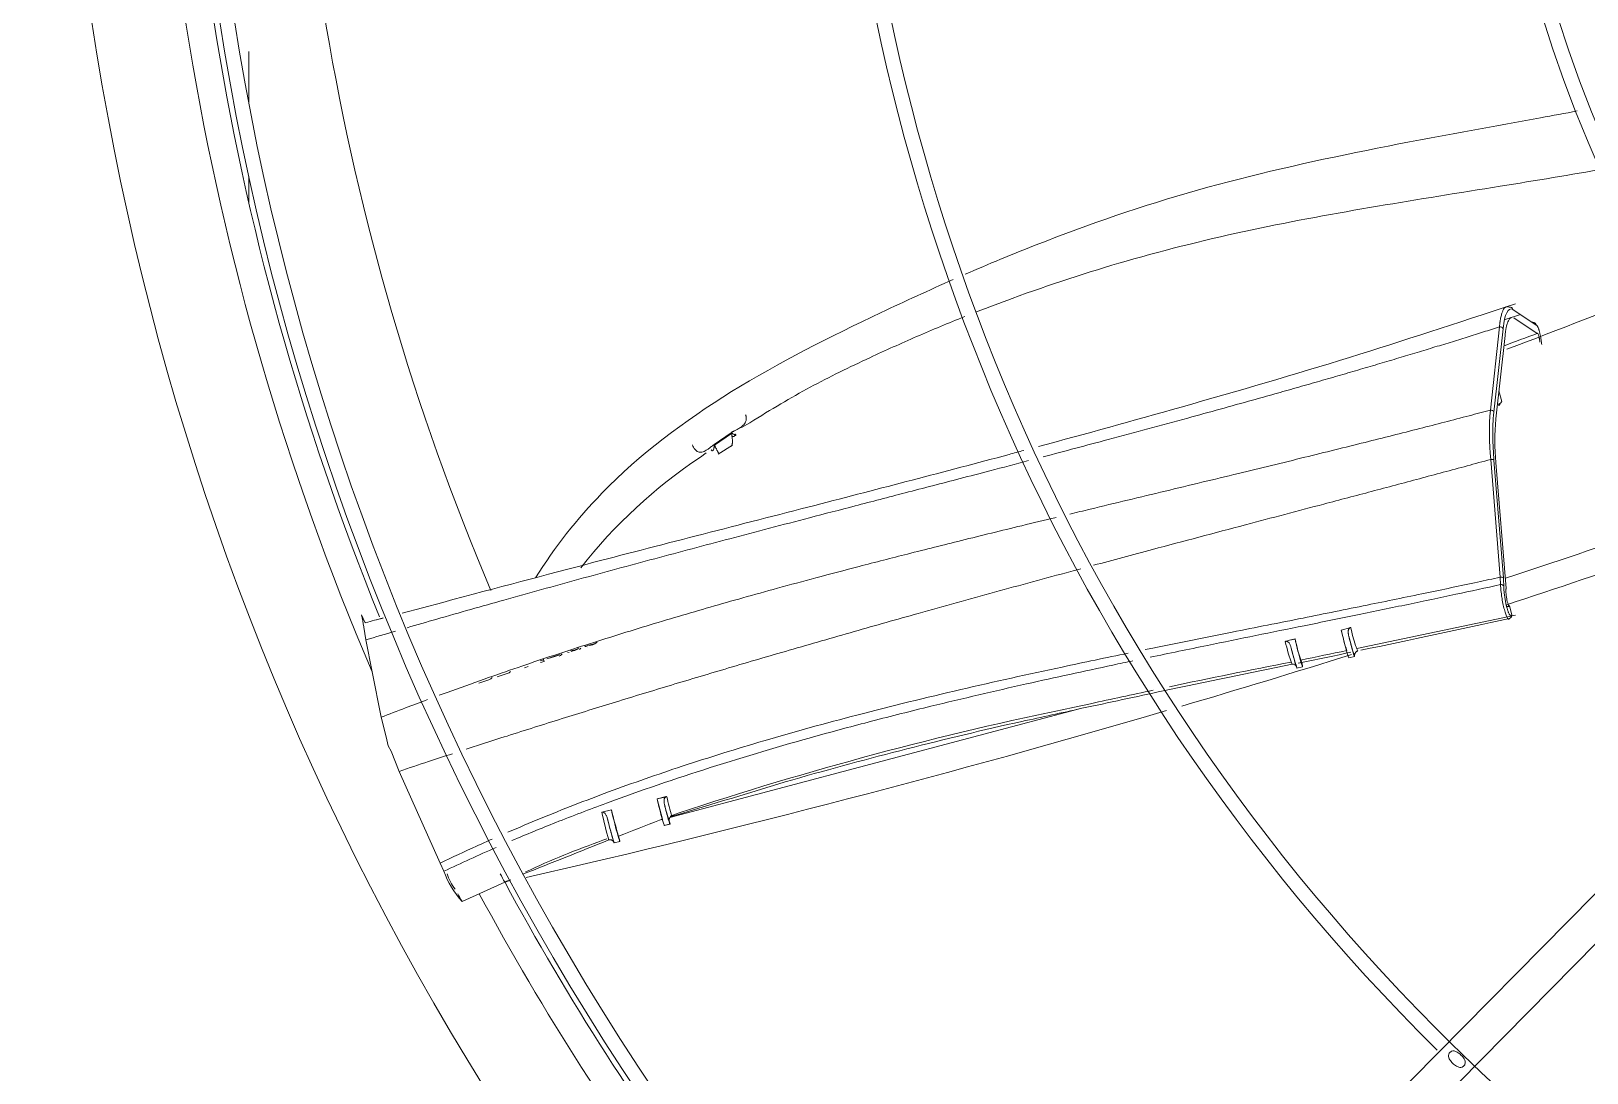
# Model space of a CAD drawing. Header units: millimetres. Extents: x 113490 to 142599, y -20467 to 115.
# Drawn here: x 134386.7 to 134651.5, y -10538.9 to -10361.6 of the extents above; entities that cross this region are included whole.
import ezdxf

# ---------------------------------------------------------------- set-up
doc = ezdxf.new("R2010")
doc.units = ezdxf.units.MM
doc.layers.add('DV3_0', color=7, linetype='Continuous')

msp = doc.modelspace()

# ---------------------------------------------------------------- linework, layer by layer
at = {"layer": 'DV3_0', "color": 7, "linetype": 'Continuous', "lineweight": 15}
for p, q in [((134855.2, -10303.23), (134521.6, -10641.53)), ((134522.45, -10649.21), (134860.11, -10306.79)), ((134423.75, -10373.84), (134423.75, -10365.07)), ((134423.75, -10390.9), (134423.75, -10386.32)), ((134640.13, -10409.84), (134637.54, -10410.67)), ((134638.85, -10408.98), (134642.64, -10411.54)), ((134642.97, -10413.07), (134639.04, -10410.39)), ((134637.54, -10413.4), (134635.96, -10427.62)), ((134642.45, -10411.22), (134642.45, -10411.22)), ((134636.98, -10424.66), (134636.49, -10422.83)), ((134507.59, -10429.06), (134508.98, -10428.25)), ((134505.82, -10429.95), (134502.93, -10431.95)), ((134502.93, -10431.95), (134503, -10432.09)), ((134503.63, -10433.58), (134506.05, -10432.1)), ((134500.6, -10434.13), (134501.57, -10433.37)), ((134635.98, -10435.04), (134637.7, -10456.45)), ((134442.88, -10460.96), (134443.52, -10462.29)), ((134456.72, -10458.82), (134449.81, -10460.64)), ((134612.29, -10466.66), (134639.31, -10460.98)), ((134638.67, -10460.96), (134638.3, -10459.37)), ((134443.33, -10463.02), (134443.62, -10465.21)), ((134443.62, -10462.27), (134443.52, -10462.29)), ((134446.59, -10461.49), (134445.4, -10461.81)), ((134609.66, -10463.53), (134611.28, -10463.08)), ((134443.62, -10465.21), (134444.71, -10470.62)), ((134480.9, -10466.24), (134481, -10466.35)), ((134481, -10466.35), (134481.32, -10466.4)), ((134481.41, -10466.19), (134481.24, -10466.13)), ((134481.55, -10466.12), (134481.28, -10466.14)), ((134482.05, -10466), (134481.55, -10466.12)), ((134482, -10466.11), (134481.64, -10466.19)), ((134482.28, -10466.03), (134482, -10466.11)), ((134482.32, -10465.91), (134482.05, -10466)), ((134482.61, -10465.88), (134482.28, -10466.03)), ((134482.73, -10465.75), (134482.32, -10465.91)), ((134482.8, -10465.75), (134482.61, -10465.88)), ((134482.99, -10465.59), (134482.73, -10465.75)), ((134600.13, -10465.47), (134600.82, -10465.28)), ((134600.82, -10465.28), (134601.79, -10465.04)), ((134601.8, -10465.09), (134600.82, -10465.28)), ((134601.8, -10465.09), (134601.79, -10465.04)), ((134473.91, -10468.6), (134473.29, -10468.8)), ((134473.36, -10469.06), (134473.98, -10468.86)), ((134473.98, -10468.86), (134473.85, -10468.4)), ((134476.13, -10467.88), (134474.47, -10468.42)), ((134476.14, -10467.93), (134474.89, -10468.34)), ((134476.47, -10467.73), (134476.13, -10467.88)), ((134476.41, -10467.81), (134476.14, -10467.93)), ((134476.6, -10467.67), (134476.41, -10467.81)), ((134476.54, -10467.99), (134476.8, -10467.84)), ((134476.8, -10467.84), (134477.04, -10467.61)), ((134477.94, -10467.32), (134478.26, -10467.37)), ((134478.98, -10466.97), (134478.49, -10467.09)), ((134478.94, -10467.08), (134478.58, -10467.16)), ((134479.21, -10466.99), (134478.94, -10467.08)), ((134479.26, -10466.88), (134478.98, -10466.97)), ((134479.55, -10466.85), (134479.21, -10466.99)), ((134479.67, -10466.71), (134479.26, -10466.88)), ((134479.74, -10466.71), (134479.55, -10466.85)), ((134479.85, -10466.57), (134479.74, -10466.71)), ((134480, -10466.82), (134480.24, -10466.59)), ((134610.93, -10468.26), (134611.9, -10468.01)), ((134444.71, -10470.62), (134446.23, -10478.36)), ((134464.55, -10471.99), (134464.89, -10471.83)), ((134464.89, -10471.83), (134465.14, -10471.63)), ((134466.01, -10471.5), (134467.67, -10470.94)), ((134467.67, -10470.94), (134468.01, -10470.79)), ((134468.01, -10470.79), (134468.25, -10470.59)), ((134470.65, -10469.95), (134471.27, -10469.74)), ((134602.09, -10470.02), (134603.06, -10469.78)), ((134462.89, -10472.55), (134464.55, -10471.99)), ((134565.48, -10476.85), (134495.36, -10495.45)), ((134564.26, -10476.66), (134566.99, -10476.07)), ((134446.23, -10478.36), (134447.13, -10481.7)), ((134447.13, -10481.7), (134447.46, -10483.25)), ((134447.46, -10483.25), (134447.97, -10484.15)), ((134447.97, -10484.15), (134449.34, -10487.58)), ((134449.34, -10487.58), (134456.31, -10503.2)), ((134493.21, -10492.27), (134494.74, -10491.88)), ((134493.21, -10492.27), (134494.86, -10491.89)), ((134483.79, -10494.51), (134485.44, -10494.14)), ((134495.42, -10495.2), (134496.82, -10494.7)), ((134493.63, -10495.88), (134494.09, -10495.73)), ((134494.16, -10495.74), (134493.63, -10495.88)), ((134494.44, -10496.8), (134495.41, -10496.56)), ((134494.45, -10496.77), (134495.41, -10496.53)), ((134495.41, -10496.53), (134495.32, -10496.17)), ((134483.99, -10499.31), (134484.65, -10499.08)), ((134485.91, -10499.73), (134485.89, -10499.64)), ((134485.91, -10499.76), (134486.88, -10499.52)), ((134486.87, -10499.39), (134486.66, -10498.6)), ((134456.31, -10503.2), (134456.91, -10504.57)), ((134468.24, -10506.1), (134468.18, -10506.02)), ((134460.01, -10509.72), (134467.28, -10506.43))]:
    msp.add_line(p, q, dxfattribs=at)
at = {"layer": 'DV3_0', "color": 7, "linetype": 'Continuous', "lineweight": 20}
for p, q in [((134635.02, -10426.11), (134636.58, -10411.96)), ((134635.62, -10426.45), (134637.19, -10412.28)), ((134505.9, -10430.09), (134503, -10432.09)), ((134636.71, -10454.54), (134635.11, -10434.5)), ((134637.24, -10454.65), (134635.64, -10434.61)), ((134636.75, -10455.8), (134636.71, -10454.54)), ((134638.67, -10461), (134638.34, -10459.58))]:
    msp.add_line(p, q, dxfattribs=at)
at = {"layer": 'DV3_0', "color": 7, "linetype": 'Continuous', "lineweight": 15}
for centre, radius, start, end in [((134869.24, -10288.99), 477.5, 136.9802, 223.0198), ((134869.24, -10288.99), 456, 136.2282, 225.3442), ((134869.24, -10288.99), 453.5, 135.9912, 225.5589), ((134869.24, -10288.99), 346, 136.506, 225.3203), ((134869.24, -10288.99), 343.5, 135.6595, 225.6229), ((134869.24, -10288.99), 236, 136.9648, 225.2631), ((134869.24, -10288.99), 233.5, 136.5342, 225.7814), ((134869.24, -10288.99), 457, 175.6931, 202.1465), ((134333.11, -9598.83), 871.89, 290.45773, 292.33228), ((134297.74, -9495.14), 980.7, 290.2634, 290.61082), ((134675.03, -10431.21), 39.24, 174.7559, 185.6061), ((134495.32, -10436.47), 12.36, 31.0863, 31.8376), ((134548.21, -10506.14), 86.33, 123.4772, 141.9595), ((134869.24, -10288.99), 551.5, 195.4775, 254.5225), ((134038.22, -8630.77), 1919.9, 288.19223, 289.74418), ((134058.8, -8701.02), 1851.09, 288.22206, 289.91843), ((134638.18, -10461.07), 0.5, 330.9289, 12.9262), ((134633.4, -10458.93), 24.19, 190.9795, 199.6375), ((134627.1, -10460.62), 16.01, 188.8273, 200.2081), ((134222.02, -8580.69), 1926.37, 281.7096, 282.47942), ((134625.62, -10460.1), 26.05, 191.8874, 200.9495), ((134624.25, -10460.88), 22.84, 190.619, 201.0388), ((134904.75, -12015.93), 1576.47, 101.10452, 101.8727), ((134058.8, -8701.02), 1851.09, 286.43453, 287.3688), ((134222.02, -8580.69), 1926.37, 281.38636, 281.65762), ((134454.24, -9734.57), 748.94, 281.43776, 282.05045), ((134612.61, -10467.8), 0.682, 100.6555, 179.6082), ((134601.34, -10470.1), 0.775, 14.577, 74.918), ((134143, -8477.27), 2043.73, 281.93018, 282.32762), ((134904.75, -12015.93), 1576.47, 101.97651, 102.37149), ((134681.64, -11050.51), 585.73, 101.56002, 108.39319), ((134346.84, -9504.34), 996.79, 282.07121, 282.67051), ((134058.8, -8701.02), 1851.09, 282.86339, 286.35055), ((132661.22, -4404.5), 6361.01, 286.762242, 286.955844), ((134554.98, -10477.14), 63.6, 193.7672, 196.9844), ((134494.82, -10491.68), 0.217, 249.4082, 281.2988), ((134540.45, -10482.68), 57.87, 191.8004, 196.6527), ((134546.19, -10479.91), 62.39, 193.1783, 197.4298), ((134496.43, -10495.87), 1.15, 158.6355, 195.001), ((134496.01, -10496.18), 0.98, 106.1831, 132.1162), ((134534.06, -10483.98), 50.66, 193.4884, 198.1214), ((134830.63, -11367.16), 934.19, 111.14595, 111.60499), ((133360.24, -7694.95), 3021.46, 291.55519, 291.85481), ((134536.17, -10645.99), 155.68, 109.5835, 114.8149), ((134472.43, -10498.72), 16.59, 200.6412, 221.5271), ((134467.11, -10501.73), 10.18, 198.7545, 215.5358), ((134869.24, -10288.99), 464.96, 208.158, 208.3412), ((134869.24, -10288.99), 457, 208.4079, 225.4011), ((134869.24, -10288.99), 343.5, 225.9212, 315.6512), ((134869.24, -10288.99), 343.5, 225.6229, 225.9212)]:
    msp.add_arc(centre, radius, start, end, dxfattribs=at)
at = {"layer": 'DV3_0', "color": 7, "linetype": 'Continuous', "lineweight": 20}
for centre, radius, start, end in [((134869.24, -10288.99), 461.75, 175.5375, 203.1631), ((134860.56, -10289.32), 429.63, 176.1966, 202.9452), ((134680.26, -10429.81), 45.39, 175.3182, 185.9265), ((134617.38, -10456.28), 19.93, 0.7189, 4.7029), ((134648.95, -10455.44), 39.1, 193.4878, 198.6422), ((134627.1, -10460.62), 16.01, 200.2081, 203.8309), ((134634.8, -10458.61), 34.61, 193.3187, 199.0477), ((135511.95, -14954.12), 4576.28, 101.47805, 101.75882), ((134705.85, -11152.32), 689.87, 102.60617, 105.9473), ((134550.62, -10479.05), 57.22, 192.9705, 196.4331), ((134535.93, -10482.88), 42.73, 194.0223, 198.1249), ((134867.82, -10290.4), 455.08, 208.1401, 208.34), ((134869.24, -10288.99), 461.75, 208.3699, 225.4011)]:
    msp.add_arc(centre, radius, start, end, dxfattribs=at)
for centre, major_axis, ratio, start_param, end_param in [((134640.94, -10425.51), (2.47, -16.6), 0.179754, 3.019318, 3.763452), ((134638.37, -10409.06), (-0.218, -0.45), 0.976139, 2.165143, 3.931409), ((134636.71, -10412.35), (-0.498, 0.049), 0.805706, 3.450205, 5.061922), ((134642.02, -10406.26), (0.83, -5.36), 0.179908, -0.200081, -0.039458), ((134635.13, -10426.52), (-0.496, 0.063), 0.833159, 3.472934, 5.046604), ((134636.76, -10454.72), (-0.498, -0.04), 0.37387, 3.336805, 4.768335), ((134636.82, -10456.11), (-0.5, -0.005), 0.617283, 3.372309, 4.844377), ((134638.18, -10461.07), (-0.437, 0.243), 0.958352, 3.141576, 3.823082), ((134638.18, -10461.07), (-0.487, -0.112), 0.366919, 2.946969, 3.140847), ((134601.44, -10470.03), (0.698, 0.05), 0.984426, 1.359553, 1.70257)]:
    msp.add_ellipse(centre, major_axis=major_axis, ratio=ratio, start_param=start_param, end_param=end_param, dxfattribs=at)
at = {"layer": 'DV3_0', "color": 7, "linetype": 'Continuous', "lineweight": 15}
for centre, major_axis, ratio, start_param, end_param in [((134642.16, -10411.62), (-0.319, -0.385), 0.964026, 2.39814, 4.055708), ((133357.16, -10939.67), (1052.8, 567.59), 0.529579, -0.151955, -0.148725), ((134610.19, -10465.35), (-0.74, 2.91), 0.031385, 0.886622, 3.141596), ((134638.18, -10461.07), (-0.437, 0.243), 0.958352, 2.27676, 3.141576), ((134602.32, -10466.87), (-0.74, 2.91), 0.031385, 0.880663, 3.86689), ((134611.16, -10465.11), (-0.74, 2.91), 0.031385, 1.37262, 3.36681), ((134601.36, -10467.12), (-0.74, 2.91), 0.031385, 1.377637, 3.141593), ((134493.7, -10493.89), (-0.74, 2.91), 0.031385, 0.97146, 3.141593), ((134486.07, -10496.32), (-0.81, 3.2), 0.031385, 0.813261, 3.41258), ((134494.67, -10493.65), (-0.74, 2.91), 0.031385, 1.418641, 3.277547), ((134485.1, -10496.56), (-0.81, 3.2), 0.031385, 1.319686, 3.141593)]:
    msp.add_ellipse(centre, major_axis=major_axis, ratio=ratio, start_param=start_param, end_param=end_param, dxfattribs=at)
for points, knots in [([(134649.81, -10375.21), (134647.72, -10375.6), (134645.64, -10375.98), (134633.59, -10378.17), (134623.71, -10379.94), (134604.18, -10383.88), (134594.56, -10386.04), (134575.8, -10391.32), (134566.68, -10394.47), (134553.67, -10399.59), (134549.63, -10401.26), (134545.63, -10403)], [0.0988758, 0.0988758, 0.0988758, 0.0988758, 0.125, 0.125, 0.25, 0.25, 0.375, 0.375, 0.5, 0.5, 0.5569003, 0.5569003, 0.5569003, 0.5569003]), ([(134547.56, -10409.41), (134549.58, -10408.62), (134557.98, -10405.44), (134573.51, -10400.34), (134594.31, -10395.23), (134615.65, -10391.37), (134635.6, -10388.2), (134648.74, -10386.07), (134654.58, -10385.01)], [0.2428611, 0.2428611, 0.2428611, 0.2428611, 0.2795611, 0.3948142, 0.5195556, 0.6421753, 0.7617357, 0.8637565, 0.8637565, 0.8637565, 0.8637565]), ([(134543.59, -10403.9), (134539.48, -10405.71), (134535.4, -10407.58), (134522.63, -10413.63), (134513.98, -10417.98), (134497.82, -10427.96), (134490.3, -10433.6), (134479.6, -10444.6), (134475.8, -10449.37), (134472.54, -10454.66)], [0.5665409, 0.5665409, 0.5665409, 0.5665409, 0.625, 0.625, 0.75, 0.75, 0.875, 0.875, 0.9567536, 0.9567536, 0.9567536, 0.9567536]), ([(134639.28, -10408.01), (134628.96, -10411.42), (134611.49, -10417.17), (134583.86, -10425.26), (134566.2, -10430.13), (134558.12, -10432.31)], [0, 0, 0, 0, 0.1564497, 0.3139341, 0.4468591, 0.4468591, 0.4468591, 0.4468591]), ([(134508.98, -10428.25), (134512.72, -10425.96), (134518.86, -10422.23), (134528.65, -10417.5), (134537.4, -10413.55), (134542.81, -10411.3), (134545.56, -10410.2)], [0, 0, 0, 0, 0.0674341, 0.1313492, 0.1805317, 0.2307038, 0.2307038, 0.2307038, 0.2307038]), ([(134638.58, -10410.36), (134638.56, -10410.37), (134638.47, -10410.41), (134638.3, -10410.55), (134638.1, -10410.86), (134637.92, -10411.31), (134637.79, -10411.75), (134637.71, -10412.16), (134637.65, -10412.47), (134637.59, -10412.89), (134637.56, -10413.22), (134637.54, -10413.4)], [0.2206589, 0.2206589, 0.2206589, 0.2206589, 0.2457421, 0.3663177, 0.4945423, 0.6134411, 0.7461812, 0.7911285, 0.8485935, 0.918337, 1, 1, 1, 1]), ([(134637.7, -10408.55), (134637.72, -10408.54), (134637.8, -10408.51), (134637.92, -10408.5), (134638.06, -10408.52), (134638.16, -10408.57), (134638.21, -10408.59)], [0.7789943, 0.7789943, 0.7789943, 0.7789943, 0.8174029, 0.8795263, 0.9404048, 1, 1, 1, 1]), ([(134642.81, -10411.62), (134642.83, -10411.63), (134642.88, -10411.64), (134642.95, -10411.7), (134643.02, -10411.8), (134643.08, -10411.92), (134643.15, -10412.06), (134643.21, -10412.2), (134643.26, -10412.35), (134643.3, -10412.5), (134643.35, -10412.64), (134643.39, -10412.78), (134643.43, -10412.94), (134643.47, -10413.13), (134643.52, -10413.34), (134643.57, -10413.59), (134643.61, -10413.85), (134643.66, -10414.12), (134643.7, -10414.38), (134643.73, -10414.66), (134643.75, -10414.84), (134643.76, -10414.94)], [0, 0, 0, 0, 0.070656, 0.138985, 0.205034, 0.267514, 0.324952, 0.376491, 0.422024, 0.462559, 0.49991, 0.536192, 0.5739, 0.615856, 0.664062, 0.718193, 0.775155, 0.831278, 0.884322, 0.938551, 1, 1, 1, 1]), ([(134643.45, -10414.52), (134643.44, -10414.47), (134643.43, -10414.37), (134643.41, -10414.23), (134643.39, -10414.08), (134643.37, -10413.95), (134643.34, -10413.77), (134643.29, -10413.57), (134643.23, -10413.35), (134643.18, -10413.22), (134643.13, -10413.13), (134643.1, -10413.08), (134643.06, -10413.05), (134643.03, -10413.03), (134643, -10413.04), (134642.98, -10413.06), (134642.97, -10413.07)], [0, 0, 0, 0, 0.061484, 0.120759, 0.17791, 0.233099, 0.286578, 0.387652, 0.494958, 0.599985, 0.656741, 0.717347, 0.789284, 0.851454, 0.928238, 1, 1, 1, 1]), ([(134636.96, -10424.58), (134636.98, -10424.67), (134636.9, -10424.83), (134636.62, -10425.03), (134636.43, -10425.1), (134636.32, -10425.14)], [0.5009267, 0.5009267, 0.5009267, 0.5009267, 0.7479007, 0.8535179, 1, 1, 1, 1]), ([(134636.34, -10425.1), (134636.37, -10425.09), (134636.44, -10425.07), (134636.53, -10425.07), (134636.58, -10425.09), (134636.61, -10425.11), (134636.62, -10425.13), (134636.63, -10425.16), (134636.61, -10425.19), (134636.58, -10425.24), (134636.5, -10425.29), (134636.43, -10425.32), (134636.4, -10425.33)], [0, 0, 0, 0, 0.124634, 0.249634, 0.374563, 0.424786, 0.500012, 0.562745, 0.625486, 0.750415, 0.875412, 1, 1, 1, 1]), ([(134508.28, -10426.89), (134508.3, -10426.94), (134508.32, -10427.03), (134508.35, -10427.16), (134508.38, -10427.29), (134508.39, -10427.41), (134508.39, -10427.53), (134508.39, -10427.64), (134508.38, -10427.8), (134508.33, -10428.01), (134508.19, -10428.3), (134507.94, -10428.63), (134507.53, -10428.99), (134507.11, -10429.26), (134506.74, -10429.46), (134506.48, -10429.59), (134506.27, -10429.69), (134506.11, -10429.77), (134506.03, -10429.81), (134505.96, -10429.85), (134505.88, -10429.9), (134505.84, -10429.93), (134505.82, -10429.95)], [0, 0, 0, 0, 0.032328, 0.063073, 0.092245, 0.119888, 0.146068, 0.170876, 0.194414, 0.256978, 0.319523, 0.419318, 0.545451, 0.702088, 0.765789, 0.831971, 0.904287, 0.924636, 0.944337, 0.963782, 0.98257, 1, 1, 1, 1]), ([(134502.93, -10431.95), (134502.87, -10431.99), (134502.72, -10432.1), (134502.42, -10432.34), (134502.05, -10432.65), (134501.51, -10433.01), (134500.9, -10433.31), (134500.19, -10433.26), (134499.57, -10432.79), (134499.35, -10432.3), (134499.22, -10432)], [0, 0, 0, 0, 0.04318, 0.110156, 0.237581, 0.354066, 0.528948, 0.673893, 0.807982, 1, 1, 1, 1]), ([(134503, -10432.09), (134502.99, -10432.1), (134502.96, -10432.14), (134502.95, -10432.19), (134502.93, -10432.27), (134502.92, -10432.36), (134502.9, -10432.49), (134502.88, -10432.67), (134502.82, -10432.85), (134502.73, -10433.02), (134502.57, -10433.1), (134502.48, -10432.94), (134502.44, -10432.87)], [0, 0, 0, 0, 0.012152, 0.036167, 0.072819, 0.121928, 0.182541, 0.276734, 0.444448, 0.565014, 0.79299, 1, 1, 1, 1]), ([(134503, -10432.09), (134503.02, -10432.15), (134503.08, -10432.27), (134503.16, -10432.43), (134503.23, -10432.58), (134503.3, -10432.72), (134503.36, -10432.84), (134503.42, -10432.96), (134503.48, -10433.07), (134503.53, -10433.16), (134503.57, -10433.24), (134503.61, -10433.31), (134503.65, -10433.37), (134503.68, -10433.42), (134503.71, -10433.45), (134503.73, -10433.48), (134503.75, -10433.49), (134503.76, -10433.49), (134503.77, -10433.49), (134503.77, -10433.49)], [0, 0, 0, 0, 0.0318903, 0.0633931, 0.0945091, 0.1252398, 0.1555879, 0.1855574, 0.2151535, 0.2443828, 0.2732533, 0.3017752, 0.3299622, 0.3578293, 0.3853906, 0.4126604, 0.4396522, 0.4663794, 0.4748855, 0.4748855, 0.4748855, 0.4748855]), ([(134505.9, -10430.09), (134505.91, -10430.16), (134505.93, -10430.31), (134505.96, -10430.52), (134505.98, -10430.73), (134506, -10430.92), (134506.02, -10431.11), (134506.03, -10431.29), (134506.03, -10431.46), (134506.03, -10431.61), (134506.02, -10431.75), (134506, -10431.88), (134505.98, -10431.99), (134505.95, -10432.08), (134505.91, -10432.16), (134505.86, -10432.22), (134505.82, -10432.24), (134505.8, -10432.25)], [0, 0, 0, 0, 0.0319985, 0.0644103, 0.0972083, 0.1303695, 0.1638756, 0.1977141, 0.2318782, 0.2663682, 0.3011914, 0.3363627, 0.3719057, 0.4078521, 0.444243, 0.4811279, 0.5185658, 0.5185658, 0.5185658, 0.5185658]), ([(134506.51, -10430.17), (134506.55, -10430.21), (134506.61, -10430.29), (134506.65, -10430.41), (134506.6, -10430.44), (134506.46, -10430.37), (134506.32, -10430.27), (134506.17, -10430.15), (134506.05, -10430.07), (134505.98, -10430.05), (134505.93, -10430.06), (134505.91, -10430.08), (134505.9, -10430.09)], [0, 0, 0, 0, 0.126378, 0.21914, 0.466092, 0.602057, 0.745168, 0.891066, 0.957479, 0.981985, 0.99081, 1, 1, 1, 1]), ([(134506.51, -10430.17), (134506.51, -10430.2), (134506.5, -10430.26), (134506.48, -10430.34), (134506.46, -10430.4), (134506.43, -10430.46), (134506.4, -10430.51), (134506.37, -10430.55), (134506.33, -10430.58), (134506.29, -10430.6), (134506.25, -10430.61), (134506.2, -10430.62), (134506.15, -10430.61), (134506.1, -10430.6), (134506.04, -10430.57), (134505.99, -10430.55), (134505.96, -10430.53)], [0, 0, 0, 0, 0.0396478, 0.0788683, 0.1176969, 0.1561688, 0.1943187, 0.232181, 0.2697894, 0.3071769, 0.3443762, 0.3814187, 0.4183352, 0.4551558, 0.4919094, 0.5415641, 0.5415641, 0.5415641, 0.5415641]), ([(134555.61, -10432.98), (134554.79, -10433.21), (134542.99, -10436.37), (134518.71, -10442.7), (134485.78, -10451.09), (134466.15, -10456.31), (134456.72, -10458.82)], [0.4606216, 0.4606216, 0.4606216, 0.4606216, 0.474258, 0.6546603, 0.8594124, 1, 1, 1, 1]), ([(134502.44, -10432.87), (134502.44, -10432.87), (134502.45, -10432.89), (134502.47, -10432.92), (134502.49, -10432.94), (134502.51, -10432.97), (134502.52, -10432.99), (134502.53, -10432.99)], [0, 0, 0, 0, 0.0162808, 0.0362064, 0.0597339, 0.0868175, 0.1174109, 0.1174109, 0.1174109, 0.1174109]), ([(134637.7, -10456.45), (134637.69, -10456.47), (134637.69, -10456.52), (134637.68, -10456.6), (134637.67, -10456.7), (134637.67, -10456.87), (134637.68, -10457.07), (134637.69, -10457.33), (134637.72, -10457.59), (134637.77, -10457.96), (134637.85, -10458.42), (134637.97, -10458.92), (134638.08, -10459.24), (134638.17, -10459.43), (134638.22, -10459.51), (134638.26, -10459.55), (134638.29, -10459.57), (134638.32, -10459.58), (134638.34, -10459.58), (134638.34, -10459.58)], [0, 0, 0, 0, 0.024695, 0.053782, 0.087879, 0.127694, 0.203988, 0.253847, 0.318526, 0.37839, 0.501334, 0.62403, 0.747508, 0.806312, 0.8729, 0.899948, 0.936287, 0.974327, 1, 1, 1, 1]), ([(134638.34, -10459.58), (134638.35, -10459.57), (134638.35, -10459.57), (134638.35, -10459.57), (134638.33, -10459.56), (134638.3, -10459.55), (134638.23, -10459.54), (134638.15, -10459.53), (134638.05, -10459.54), (134637.95, -10459.55), (134637.88, -10459.56), (134637.84, -10459.57)], [0, 0, 0, 0, 0.087092, 0.172213, 0.257026, 0.380631, 0.50268, 0.627614, 0.750237, 0.875771, 1, 1, 1, 1]), ([(134610.93, -10464.56), (134610.91, -10464.51), (134610.89, -10464.41), (134610.86, -10464.26), (134610.85, -10464.13), (134610.83, -10464), (134610.83, -10463.83), (134610.84, -10463.65), (134610.9, -10463.45), (134610.97, -10463.3), (134611.07, -10463.19), (134611.17, -10463.12), (134611.24, -10463.09), (134611.28, -10463.08)], [0, 0, 0, 0, 0.088851, 0.173568, 0.254282, 0.331144, 0.404329, 0.55088, 0.680167, 0.780153, 0.868435, 0.936175, 1, 1, 1, 1]), ([(134638.29, -10461.55), (134638.28, -10461.56), (134638.27, -10461.59), (134638.24, -10461.62), (134638.22, -10461.64), (134638.2, -10461.66), (134638.17, -10461.67), (134638.15, -10461.67), (134638.1, -10461.65), (134638.02, -10461.6), (134637.94, -10461.49), (134637.91, -10461.42)], [0, 0, 0, 0, 0.0206902, 0.0405381, 0.0595432, 0.0777058, 0.0950265, 0.1115061, 0.1271451, 0.1930185, 0.2534069, 0.2534069, 0.2534069, 0.2534069]), ([(134600.13, -10465.47), (134600.15, -10465.46), (134600.19, -10465.45), (134600.25, -10465.45), (134600.3, -10465.45), (134600.39, -10465.46), (134600.51, -10465.5), (134600.64, -10465.6), (134600.78, -10465.74), (134600.89, -10465.92), (134600.98, -10466.12), (134601.06, -10466.34), (134601.1, -10466.5), (134601.12, -10466.58)], [0, 0, 0, 0, 0.032379, 0.064877, 0.098196, 0.132989, 0.220633, 0.319533, 0.44843, 0.594641, 0.718998, 0.853852, 1, 1, 1, 1]), ([(134612.48, -10467.08), (134612.46, -10467.08), (134612.42, -10467.09), (134612.35, -10467.12), (134612.2, -10467.2), (134612.07, -10467.35), (134611.98, -10467.52), (134611.93, -10467.66), (134611.91, -10467.77), (134611.9, -10467.87), (134611.9, -10467.91), (134611.9, -10467.94)], [0, 0, 0, 0, 0.0308, 0.062191, 0.13033, 0.312414, 0.440895, 0.587725, 0.713605, 0.850761, 1, 1, 1, 1]), ([(134494.47, -10493.23), (134494.46, -10493.18), (134494.43, -10493.08), (134494.41, -10492.94), (134494.39, -10492.8), (134494.39, -10492.64), (134494.4, -10492.46), (134494.43, -10492.28), (134494.49, -10492.14), (134494.57, -10492.03), (134494.65, -10491.94), (134494.71, -10491.9), (134494.74, -10491.88)], [0, 0, 0, 0, 0.101988, 0.199112, 0.29162, 0.379801, 0.524136, 0.654838, 0.75935, 0.85428, 0.929517, 1, 1, 1, 1]), ([(134483.79, -10494.51), (134483.81, -10494.51), (134483.85, -10494.5), (134483.91, -10494.5), (134483.97, -10494.51), (134484.06, -10494.53), (134484.17, -10494.58), (134484.31, -10494.69), (134484.44, -10494.85), (134484.55, -10495.05), (134484.65, -10495.28), (134484.73, -10495.52), (134484.78, -10495.7), (134484.8, -10495.79)], [0, 0, 0, 0, 0.029358, 0.059261, 0.090527, 0.123873, 0.209457, 0.309205, 0.438254, 0.585956, 0.712395, 0.850229, 1, 1, 1, 1]), ([(134485, -10499.26), (134485.02, -10499.25), (134485.05, -10499.24), (134485.11, -10499.23), (134485.16, -10499.22), (134485.24, -10499.22), (134485.34, -10499.23), (134485.51, -10499.27), (134485.67, -10499.37), (134485.79, -10499.49), (134485.85, -10499.58), (134485.87, -10499.62), (134485.89, -10499.64)], [0, 0, 0, 0, 0.050319, 0.100915, 0.151856, 0.203202, 0.306476, 0.420612, 0.688125, 0.841016, 0.929395, 1, 1, 1, 1]), ([(134467.28, -10506.43), (134467.31, -10506.42), (134467.38, -10506.39), (134467.47, -10506.36), (134467.56, -10506.32), (134467.68, -10506.28), (134467.82, -10506.23), (134467.97, -10506.19), (134468.1, -10506.15), (134468.19, -10506.13), (134468.23, -10506.11), (134468.24, -10506.1), (134468.24, -10506.1), (134468.24, -10506.1)], [0, 0, 0, 0, 0.062517, 0.125211, 0.188491, 0.252013, 0.379928, 0.50779, 0.633992, 0.757648, 0.879107, 0.939522, 1, 1, 1, 1]), ([(134628.13, -10535.41), (134628.18, -10535.37), (134628.27, -10535.28), (134628.51, -10535.17), (134628.9, -10535.13), (134629.34, -10535.31), (134629.72, -10535.58), (134630.03, -10535.85), (134630.32, -10536.16), (134630.59, -10536.53), (134630.77, -10536.95), (134630.74, -10537.34), (134630.63, -10537.58), (134630.55, -10537.67), (134630.51, -10537.71)], [0, 0, 0, 0, 0.040443, 0.081793, 0.180216, 0.319289, 0.407802, 0.503208, 0.598506, 0.68594, 0.822069, 0.918689, 0.959722, 1, 1, 1, 1]), ([(134630.51, -10537.71), (134630.47, -10537.75), (134630.38, -10537.84), (134630.14, -10537.95), (134629.74, -10537.99), (134629.31, -10537.81), (134628.92, -10537.55), (134628.61, -10537.27), (134628.33, -10536.97), (134628.06, -10536.6), (134627.87, -10536.18), (134627.9, -10535.78), (134628.01, -10535.54), (134628.09, -10535.45), (134628.13, -10535.41)], [0, 0, 0, 0, 0.040471, 0.081926, 0.180876, 0.319892, 0.408079, 0.503208, 0.597701, 0.68481, 0.821378, 0.918632, 0.959731, 1, 1, 1, 1])]:
    msp.add_open_spline(points, degree=3, knots=knots, dxfattribs=at)
at = {"layer": 'DV3_0', "color": 7, "linetype": 'Continuous', "lineweight": 20}
for points, knots in [([(134636.58, -10411.96), (134636.58, -10411.88), (134636.59, -10411.74), (134636.61, -10411.55), (134636.63, -10411.39), (134636.65, -10411.25), (134636.66, -10411.15), (134636.69, -10410.93), (134636.74, -10410.64), (134636.84, -10410.13), (134636.97, -10409.61), (134637.17, -10409.11), (134637.39, -10408.76), (134637.58, -10408.6), (134637.68, -10408.56), (134637.7, -10408.55)], [0, 0, 0, 0, 0.0298431, 0.0562608, 0.079214, 0.0986714, 0.1146082, 0.1270052, 0.1941541, 0.2536274, 0.3863546, 0.5051986, 0.6334618, 0.7540799, 0.7789943, 0.7789943, 0.7789943, 0.7789943]), ([(134636.58, -10411.96), (134635.67, -10412.24), (134633.84, -10412.82), (134631.05, -10413.69), (134628.17, -10414.59), (134625.2, -10415.49), (134622.15, -10416.42), (134619.01, -10417.36), (134615.78, -10418.32), (134612.46, -10419.3), (134609.05, -10420.29), (134605.55, -10421.3), (134601.96, -10422.32), (134598.29, -10423.37), (134592.13, -10425.09), (134582.69, -10427.7), (134570.81, -10430.91), (134562.61, -10433.08), (134558.92, -10434.06)], [0, 0, 0, 0, 0.014183, 0.0288022, 0.0438596, 0.0593574, 0.0752979, 0.0916834, 0.108516, 0.1257975, 0.14353, 0.1617153, 0.1803553, 0.199452, 0.2190068, 0.2761651, 0.3462044, 0.4033553, 0.4033553, 0.4033553, 0.4033553]), ([(134635.02, -10426.11), (134633.82, -10426.43), (134629.82, -10427.49), (134622.72, -10429.33), (134613.39, -10431.68), (134603.1, -10434.23), (134591.76, -10436.99), (134579.58, -10439.92), (134570.01, -10442.22), (134564.6, -10443.52), (134563.45, -10443.8)], [0, 0, 0, 0, 0.0191542, 0.0640617, 0.113509, 0.1678338, 0.2276236, 0.293451, 0.3607122, 0.3789398, 0.3789398, 0.3789398, 0.3789398]), ([(134635.64, -10434.61), (134635.61, -10434.25), (134635.56, -10433.53), (134635.5, -10432.49), (134635.46, -10431.49), (134635.43, -10430.53), (134635.43, -10429.61), (134635.45, -10428.74), (134635.48, -10427.92), (134635.54, -10427.14), (134635.59, -10426.67), (134635.62, -10426.45)], [0, 0, 0, 0, 0.109418, 0.218488, 0.328111, 0.438, 0.54803, 0.65855, 0.771091, 0.885182, 1, 1, 1, 1]), ([(134556.44, -10434.71), (134554.24, -10435.29), (134550.35, -10436.31), (134543.36, -10438.13), (134535.7, -10440.12), (134527.17, -10442.34), (134517.21, -10444.94), (134505.84, -10447.92), (134492.75, -10451.4), (134479.94, -10454.87), (134469.51, -10457.76), (134461.46, -10460.04), (134455.96, -10461.61), (134452.35, -10462.66), (134450.68, -10463.14)], [0.4161929, 0.4161929, 0.4161929, 0.4161929, 0.4501907, 0.4764166, 0.5245765, 0.5686568, 0.6086149, 0.6787752, 0.7448018, 0.8115932, 0.8776529, 0.9069317, 0.9370804, 0.9632634, 0.9632634, 0.9632634, 0.9632634]), ([(134635.11, -10434.5), (134633.76, -10434.87), (134631.05, -10435.6), (134627, -10436.7), (134622.94, -10437.78), (134618.88, -10438.87), (134614.82, -10439.95), (134610.76, -10441.02), (134603.6, -10442.92), (134592.52, -10445.84), (134581.11, -10448.87), (134572.48, -10451.17), (134569.13, -10452.07), (134567.47, -10452.52)], [0, 0, 0, 0, 0.0217234, 0.0434514, 0.0651837, 0.0869197, 0.1086594, 0.1304026, 0.1521493, 0.2236007, 0.3082973, 0.3353966, 0.3621618, 0.3621618, 0.3621618, 0.3621618]), ([(134561.12, -10444.36), (134559.17, -10444.83), (134553.8, -10446.13), (134545.37, -10448.2), (134536.15, -10450.51), (134527.89, -10452.63), (134520.51, -10454.57), (134513.9, -10456.36), (134507.91, -10458.02), (134502.3, -10459.61), (134496.82, -10461.21), (134491.35, -10462.86), (134485.85, -10464.55), (134480.39, -10466.29), (134474.95, -10468.06), (134469.43, -10469.92), (134463.6, -10471.94), (134459.13, -10473.54), (134456.58, -10474.47), (134456.13, -10474.64)], [0.3911704, 0.3911704, 0.3911704, 0.3911704, 0.4219505, 0.4760424, 0.5241516, 0.5674854, 0.6062973, 0.6407511, 0.6718307, 0.7009715, 0.72961, 0.7586398, 0.7878647, 0.8169556, 0.8456389, 0.874599, 0.9053004, 0.9392274, 0.9465458, 0.9465458, 0.9465458, 0.9465458]), ([(134565.33, -10453.1), (134564.76, -10453.25), (134559.86, -10454.58), (134550.62, -10457.09), (134538.33, -10460.5), (134526.68, -10463.8), (134515.93, -10466.89), (134505.57, -10469.93), (134495.71, -10472.87), (134486.26, -10475.74), (134476.94, -10478.63), (134469.4, -10481.01), (134463.96, -10482.76), (134461.63, -10483.51), (134460.7, -10483.82)], [0.3735983, 0.3735983, 0.3735983, 0.3735983, 0.3827721, 0.4523653, 0.5223247, 0.580713, 0.6402671, 0.6958477, 0.7484166, 0.7999318, 0.8492257, 0.8999629, 0.9226776, 0.9379893, 0.9379893, 0.9379893, 0.9379893]), ([(134636.71, -10454.54), (134635.43, -10454.82), (134631.18, -10455.74), (134623.64, -10457.33), (134613.73, -10459.36), (134602.76, -10461.57), (134590.59, -10463.99), (134581.64, -10465.79), (134576.72, -10466.79), (134576.3, -10466.87)], [0, 0, 0, 0, 0.0210593, 0.0696993, 0.1235028, 0.183056, 0.2489584, 0.3224962, 0.3293416, 0.3293416, 0.3293416, 0.3293416]), ([(134636.75, -10455.8), (134634.22, -10456.35), (134628.98, -10457.5), (134620.87, -10459.2), (134612.26, -10460.98), (134600.88, -10463.3), (134589.1, -10465.68), (134580.36, -10467.49), (134577.1, -10468.17)], [0, 0, 0, 0, 0.0417012, 0.0860656, 0.1330959, 0.1827939, 0.2725774, 0.3260678, 0.3260678, 0.3260678, 0.3260678]), ([(134637.91, -10461.42), (134637.87, -10461.35), (134637.78, -10461.19), (134637.66, -10460.87), (134637.53, -10460.48), (134637.36, -10459.89), (134637.16, -10459.04), (134636.99, -10458.1), (134636.89, -10457.35), (134636.83, -10456.86), (134636.79, -10456.46), (134636.77, -10456.12), (134636.76, -10455.91), (134636.75, -10455.8)], [0.2534069, 0.2534069, 0.2534069, 0.2534069, 0.3175249, 0.3785502, 0.4412392, 0.5027172, 0.6254039, 0.7493043, 0.8107487, 0.8740286, 0.9140105, 0.9560016, 1, 1, 1, 1]), ([(134573.38, -10467.47), (134569.63, -10468.24), (134560.12, -10470.23), (134544.71, -10473.64), (134527.77, -10477.77), (134511.97, -10482.13), (134497.87, -10486.5), (134485.19, -10490.92), (134475.32, -10494.76), (134469.66, -10497.15), (134467.82, -10497.94)], [0.3452723, 0.3452723, 0.3452723, 0.3452723, 0.406586, 0.5009576, 0.5981454, 0.6857366, 0.7633916, 0.8342268, 0.9005803, 0.9325562, 0.9325562, 0.9325562, 0.9325562]), ([(134574.2, -10468.77), (134573.07, -10469.01), (134567.02, -10470.29), (134555.54, -10472.79), (134541.85, -10475.97), (134529.91, -10478.97), (134517.36, -10482.34), (134502.25, -10486.81), (134487.52, -10491.83), (134476.31, -10496.12), (134470.98, -10498.31), (134468.5, -10499.36)], [0.3419243, 0.3419243, 0.3419243, 0.3419243, 0.3606127, 0.4412254, 0.5306463, 0.5863802, 0.6389306, 0.739368, 0.8394667, 0.8887403, 0.9320126, 0.9320126, 0.9320126, 0.9320126]), ([(134454.11, -10475.38), (134452.87, -10475.84), (134450.24, -10476.83), (134447.61, -10477.83), (134446.23, -10478.36)], [0.95740736, 0.95740736, 0.95740736, 0.95740736, 0.97745289, 1, 1, 1, 1]), ([(134458.37, -10484.58), (134457.02, -10485.02), (134454.01, -10486.01), (134451, -10487.02), (134449.34, -10487.58)], [0.95067555, 0.95067555, 0.95067555, 0.95067555, 0.97269727, 1, 1, 1, 1]), ([(134465.14, -10499.11), (134464.26, -10499.51), (134461.3, -10500.83), (134458.36, -10502.21), (134456.31, -10503.2)], [0.94812441, 0.94812441, 0.94812441, 0.94812441, 0.96364208, 1, 1, 1, 1])]:
    msp.add_open_spline(points, degree=3, knots=knots, dxfattribs=at)
at = {"layer": 'DV3_0', "color": 7, "linetype": 'Continuous', "lineweight": 15}
msp.add_rational_spline([(134642.15, -10411.23), (134642.47, -10411.11), (134642.76, -10411.28), (134642.81, -10411.62)], [1.21852171348, 0.920082528787, 0.927331319704, 1.24026808623], degree=3, dxfattribs=at)
at = {"layer": 'DV3_0', "color": 7, "linetype": 'Continuous', "lineweight": 20}
msp.add_rational_spline([(134635.11, -10434.5), (134635.37, -10434.47), (134635.58, -10434.52), (134635.64, -10434.61)], [1.11446401249, 0.944538786466, 0.963807843942, 1.17227118492], degree=3, dxfattribs=at)
for points in [[(134638.67, -10461), (134638.65, -10461.03), (134638.61, -10461.08), (134638.55, -10461.11), (134638.48, -10461.1), (134638.41, -10461.05), (134638.33, -10460.96), (134638.25, -10460.83), (134638.17, -10460.67), (134638.08, -10460.47), (134638, -10460.24), (134637.92, -10459.99), (134637.83, -10459.7), (134637.75, -10459.4), (134637.68, -10459.08), (134637.61, -10458.74), (134637.55, -10458.39), (134637.49, -10458.04), (134637.44, -10457.68), (134637.39, -10457.33), (134637.36, -10456.98), (134637.33, -10456.65), (134637.31, -10456.33), (134637.31, -10456.13), (134637.31, -10456.03)], [(134446.59, -10461.48), (134445.6, -10461.74), (134444.61, -10462), (134443.62, -10462.27)], [(134448.67, -10463.73), (134446.99, -10464.22), (134445.31, -10464.72), (134443.62, -10465.21)], [(134465.8, -10500.53), (134462.82, -10501.84), (134459.86, -10503.21), (134456.91, -10504.57)]]:
    msp.add_open_spline(points, degree=3, dxfattribs=at)

doc.saveas('drawing.dxf')
